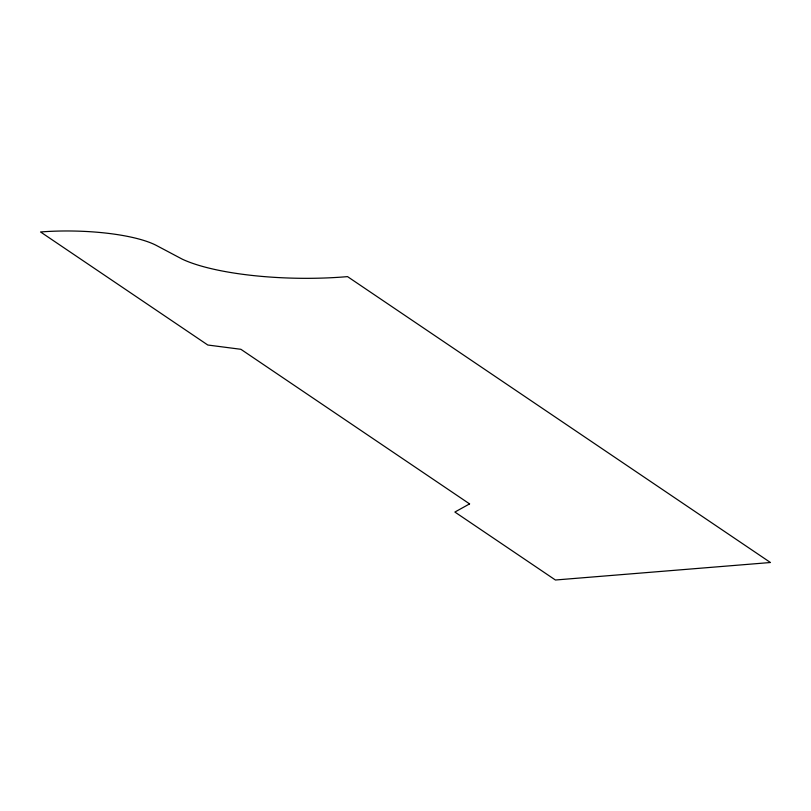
<?xml version="1.0" encoding="UTF-8"?>
<svg xmlns="http://www.w3.org/2000/svg" width="811" height="811" viewBox="0 0 811 811"><rect width="100%" height="100%" fill="white"/><g stroke="black" fill="none" stroke-linecap="round" stroke-linejoin="round"><path stroke-width="1.22" d="M469.579 503.895L454.88 512.045L555.413 580.007L770.45 562.51L347.534 276.622A132.528 33.626 1 0 1 182.222 259.145L156.158 245.327A93.397 23.701 1 0 0 40.55 231.966L207.798 345.02L240.887 349.298L469.579 503.895"/></g></svg>
